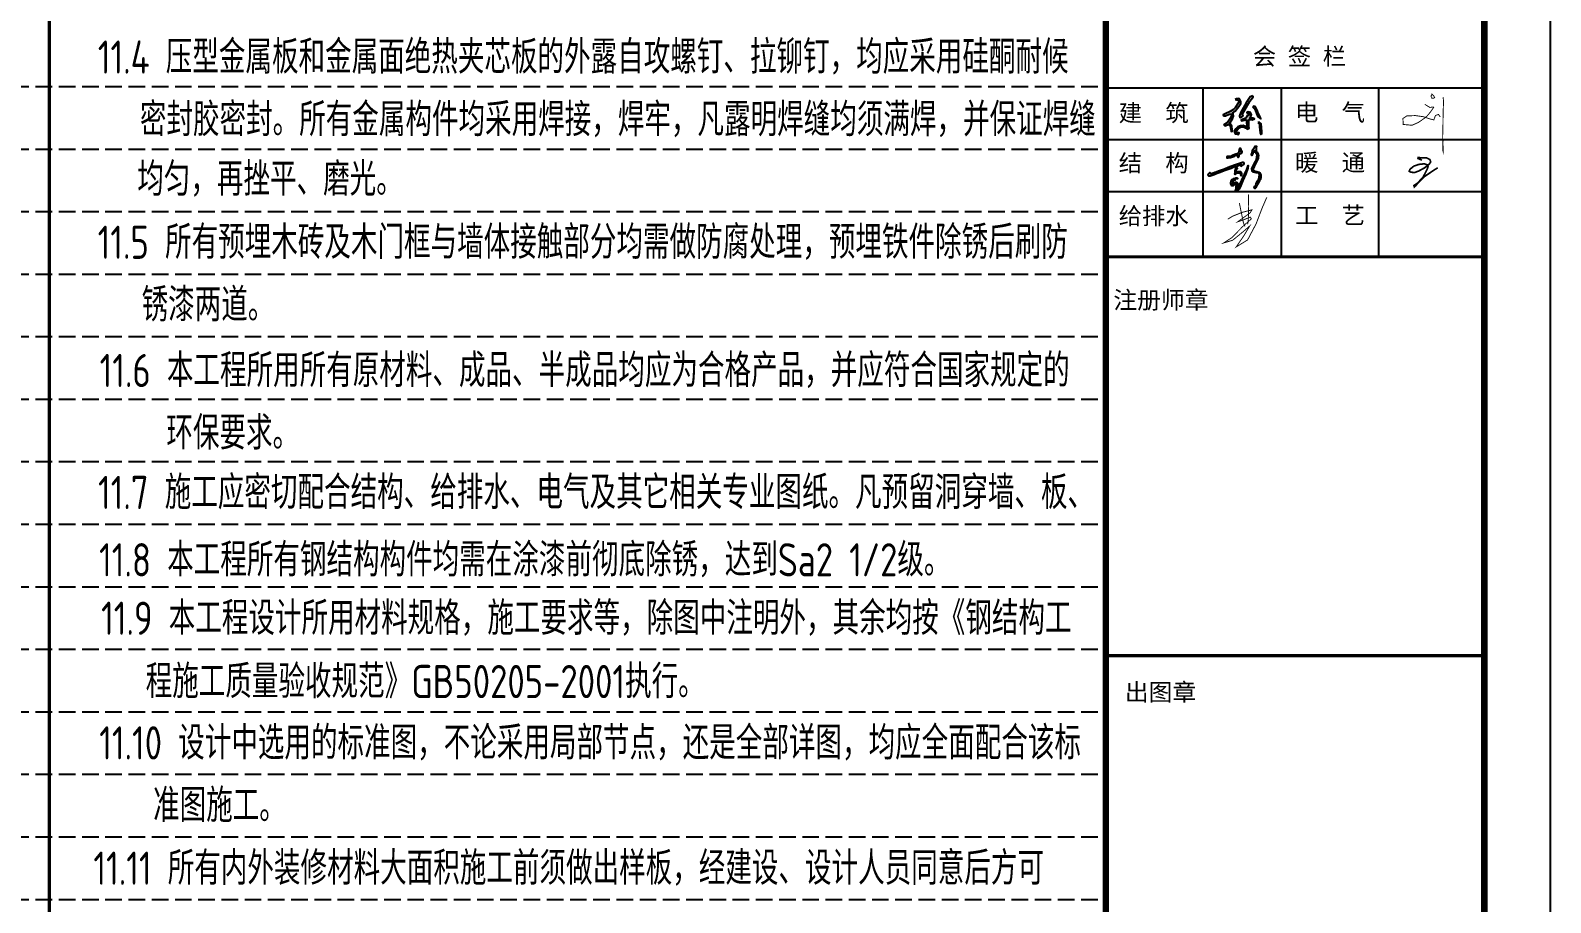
# Model space of a CAD drawing. Extents: x 185245 to 2288779, y -19957 to 815000.
# Drawn here: x 2014398 to 2037298, y 704717 to 717851 of the extents above; entities that cross this region are included whole.
import ezdxf

# ---------------------------------------------------------------- set-up
doc = ezdxf.new("R2010")
doc.units = 0
doc.header["$LTSCALE"] = 1000
doc.header["$MEASUREMENT"] = 0
doc.linetypes.add('DASH', pattern=[0.35, 0.25, -0.1])
for name, color, linetype in [('3T_BAR', 7, 'Continuous'), ('DOTE', 1, 'Continuous'), ('PUB_TITLE', 4, 'Continuous'), ('图框', 4, 'Continuous')]:
    doc.layers.add(name, color=color, linetype=linetype)
doc.styles.add('_HZTXT', font='tssdeng.shx', dxfattribs={"width": 0.7, "bigfont": 'hztxt.shx'})
doc.styles.add('STYLE-黑体', font='simhei.ttf')
doc.styles.add('黑体', font='simhei.ttf')

msp = doc.modelspace()

# ---------------------------------------------------------------- hatches: boundary and pattern name
h = msp.add_hatch(color=256)
h.paths.add_polyline_path([(2032887.1, 716464.8), (2032910.8, 716448), (2032914.6, 716399.9), (2032923, 716309.5), (2032934.4, 716285.4), (2032950.2, 716294.2), (2032950.2, 716324.9), (2032943.6, 716388.3), (2032935.7, 716446.6), (2032909.9, 716467.2)])
h.paths.add_polyline_path([(2032805.8, 716702.7), (2032840.7, 716665), (2032886, 716552.1), (2032933.7, 716518), (2032922.6, 716549.7), (2032897.9, 716596.9), (2032873.3, 716661.8), (2032851.1, 716700.7), (2032823.3, 716711.4)])
h.paths.add_polyline_path([(2032733, 716594.6), (2032748.9, 716599.3), (2032759.2, 716577.9), (2032747.3, 716567.6), (2032732.2, 716570.4), (2032721.9, 716554.5), (2032718.7, 716543.8), (2032705.2, 716530.7), (2032650, 716508.5), (2032638.9, 716502.9), (2032648.8, 716492.2), (2032706, 716502.9), (2032720.3, 716499.7), (2032719.5, 716478.7), (2032722.7, 716401.9), (2032722.3, 716386), (2032704, 716404.2), (2032667.1, 716418.5), (2032626.2, 716413.8), (2032587.6, 716399.9), (2032556.7, 716370.1), (2032534.4, 716339.1), (2032535.2, 716316.9), (2032544.7, 716292.3), (2032557.5, 716292.3), (2032596.8, 716286), (2032607.5, 716307), (2032582.5, 716307), (2032562.6, 716314.5), (2032572.1, 716344.7), (2032595.2, 716377.2), (2032624.2, 716395.5), (2032647.6, 716399.1), (2032671, 716400.3), (2032702.4, 716382.4), (2032729.4, 716366.1), (2032755.6, 716377.6), (2032753.7, 716398.7), (2032750.1, 716467.3), (2032752.5, 716503.1), (2032770.4, 716512), (2032800.6, 716505.7), (2032838.3, 716517.6), (2032812.5, 716527.5), (2032760.5, 716529.1), (2032781.9, 716554.1), (2032790.6, 716584.3), (2032777.5, 716616), (2032743, 716624.3), (2032721.9, 716614)])
h.paths.add_polyline_path([(2032813.1, 716867.2), (2032772.6, 716853), (2032713.9, 716761.5), (2032633.4, 716620.1), (2032612.6, 716566), (2032614.6, 716540.7), (2032651.1, 716555.9), (2032668.5, 716563.1), (2032658.7, 716585.2), (2032658.2, 716597.3), (2032766.6, 716783.8), (2032805, 716833.8), (2032818.9, 716850.5)])
h.paths.add_polyline_path([(2032545.6, 716810.3), (2032586.4, 716802.2), (2032604.8, 716782.7), (2032592.8, 716754.1), (2032544.6, 716687.7), (2032522.3, 716658.5), (2032472.6, 716631.6), (2032403.6, 716597.7), (2032363.9, 716582.5), (2032374.4, 716562.6), (2032401.9, 716562.6), (2032455.7, 716588.9), (2032490.8, 716588.9), (2032501, 716576.3), (2032473.2, 716524.3), (2032430.8, 716466.2), (2032377.6, 716432), (2032390.1, 716414.6), (2032443.8, 716433.6), (2032470, 716421.5), (2032482.9, 716363.6), (2032488.6, 716331), (2032504.3, 716335), (2032498.7, 716354.4), (2032493.8, 716409.2), (2032475.7, 716438.6), (2032462, 716451.5), (2032506, 716519.1), (2032518.9, 716557.8), (2032516, 716593.7), (2032506.4, 716607), (2032543.9, 716635.2), (2032601.2, 716706.4), (2032631.5, 716749.9), (2032631.5, 716782.2), (2032612.1, 716820.5), (2032593.9, 716824.1), (2032566.1, 716820.9)])
msp.add_hatch(color=256).paths.add_polyline_path([(2032828, 715742.5), (2032820, 715757.8), (2032824.7, 715776.4), (2032834.7, 715802.4), (2032847.3, 715835.7), (2032864.7, 715860.9), (2032890.7, 715921.4), (2032894.9, 715944.5), (2032895.4, 715964.3), (2032894.5, 715985.6), (2032886.4, 716006.8), (2032868, 716022.9), (2032864.7, 716033.7), (2032862.4, 716055.4), (2032860.9, 716071), (2032862.8, 716084.2), (2032867.5, 716108.8), (2032860.5, 716110.7), (2032848.2, 716108.3), (2032833.5, 716079.5), (2032819.4, 716063.9), (2032808.5, 716041.3), (2032800.5, 716007.8), (2032792.4, 715984.6), (2032792.4, 715972.8), (2032799.1, 715965.8), (2032800.5, 715975.7), (2032810.9, 716002.1), (2032817.5, 716019.1), (2032827.4, 716038.4), (2032833.2, 716041.3), (2032839.8, 716035.7), (2032853.4, 716012.5), (2032862, 715999.9), (2032876.1, 715988.3), (2032879.7, 715963.5), (2032873.1, 715948.4), (2032868.1, 715902.4), (2032837.4, 715851.3), (2032818.4, 715813.3), (2032796.9, 715773.2), (2032800.5, 715737.8), (2032805.7, 715729.1), (2032816.8, 715715.8), (2032863.7, 715707.1), (2032892.2, 715706), (2032905.5, 715696.1), (2032911.3, 715679.9), (2032909, 715641.6), (2032900.9, 715618.4), (2032893.3, 715602.8), (2032881.7, 715587.1), (2032860.8, 715546.5), (2032855.6, 715515.2), (2032833, 715497.3), (2032835.9, 715482.2), (2032842.9, 715472.3), (2032849.8, 715472.3), (2032857.9, 715486.8), (2032875.4, 715523.9), (2032891.8, 715550.2), (2032914, 715584.3), (2032927.4, 715606.9), (2032934.3, 715643.3), (2032934.3, 715677.4), (2032917.3, 715707.9), (2032903.3, 715716.5), (2032874, 715724.5), (2032858.7, 715725.9), (2032838, 715736.5)])
h = msp.add_hatch(color=256)
h.paths.add_polyline_path([(2032273.1, 715699.6), (2032318.4, 715715.8), (2032397.9, 715744.5), (2032438.4, 715762.4), (2032487.8, 715775.5), (2032515.8, 715790.3), (2032549.8, 715801.7), (2032570.6, 715809.4), (2032607.7, 715822.7), (2032625.7, 715829.8), (2032635.7, 715831.9), (2032637.3, 715821), (2032632.8, 715810.2), (2032641.9, 715807.7), (2032647.4, 715809.8), (2032662.8, 715820.6), (2032671.6, 715832.3), (2032680.8, 715849), (2032672.8, 715863.6), (2032654.5, 715860.7), (2032613.1, 715846), (2032536.3, 715820.2), (2032442.6, 715785.5), (2032383.8, 715762.9), (2032297.2, 715730.9), (2032247.3, 715712.6), (2032240.3, 715714.1), (2032215.7, 715700.7), (2032199.1, 715697), (2032195.5, 715693.7), (2032175.7, 715693.8), (2032174, 715702.7), (2032170.3, 715708.8), (2032159.9, 715705.3), (2032154.5, 715700.1), (2032137.5, 715686.7), (2032134.7, 715678.7), (2032137.3, 715667.9), (2032146.7, 715661.5), (2032169.6, 715661.5), (2032231.2, 715682)])
h.paths.add_polyline_path([(2032610.3, 715988.8), (2032618.6, 715992.8), (2032630, 715996.1), (2032638.2, 716001.8), (2032644.8, 716006), (2032647.2, 716011.9), (2032651.6, 716017.4), (2032652.9, 716029.5), (2032645.7, 716039.4), (2032638.6, 716035.9), (2032631.8, 716028), (2032624.5, 716023.1), (2032620.4, 716031.7), (2032623.9, 716036.7), (2032627.8, 716044.3), (2032632.6, 716053), (2032635.2, 716060.4), (2032635.2, 716067.8), (2032633, 716073), (2032621.5, 716074.3), (2032613.9, 716073.4), (2032611.3, 716069.3), (2032608.7, 716062.1), (2032605.8, 716055.2), (2032604.7, 716044.5), (2032603.2, 716035.8), (2032599.7, 716022.3), (2032598, 716012.8), (2032592.1, 716004.9), (2032584.5, 716002.1), (2032571.7, 715993.4), (2032543.2, 715981.3), (2032518.3, 715972.3), (2032502.8, 715965.3), (2032487.5, 715959.1), (2032461.7, 715953.4), (2032433.1, 715951.4), (2032421.7, 715946.9), (2032423.3, 715935), (2032441.3, 715933), (2032477.2, 715938.7), (2032506, 715948.5), (2032534.8, 715957), (2032552.5, 715966.8), (2032569.9, 715973.3), (2032578.6, 715977), (2032582.4, 715973.2), (2032581.5, 715964.2), (2032583.3, 715952.9), (2032588.3, 715944.6), (2032594.3, 715943.4), (2032602.1, 715946.9), (2032605.2, 715953.7), (2032605.2, 715967.6), (2032605.6, 715980.1)])
h.paths.add_polyline_path([(2032560.5, 715718), (2032559.7, 715730.8), (2032559.4, 715747.9), (2032566.8, 715758.6), (2032579.8, 715771.6), (2032577.8, 715780.8), (2032561.9, 715783.1), (2032551, 715773.9), (2032544.4, 715755.3), (2032539.8, 715739.2), (2032541, 715714.5), (2032539.4, 715701.4), (2032537.4, 715691.1), (2032544.5, 715686.3), (2032553.8, 715686.3), (2032565.3, 715695.3), (2032574, 715704.6), (2032589.1, 715708.4), (2032610.2, 715709), (2032617.9, 715706.8), (2032626.9, 715701.7), (2032630.7, 715690.1), (2032627.9, 715677.7), (2032630.7, 715665.8), (2032637.2, 715664.8), (2032645.2, 715670), (2032648.7, 715690.8), (2032643.9, 715713.5), (2032629.5, 715722.2), (2032604.5, 715721.9), (2032574, 715720.6)], flags=17)
h.paths.add_polyline_path([(2032550.3, 715611.8), (2032559.8, 715614.5), (2032582.2, 715617.3), (2032582.7, 715628.7), (2032573.2, 715631.7), (2032555.6, 715632), (2032547.8, 715628.7), (2032534.9, 715622.3), (2032523.7, 715619), (2032520.4, 715609.6), (2032524.2, 715597.1), (2032530.1, 715590.6), (2032539.4, 715591.4), (2032541.9, 715598.9)], flags=17)
h.paths.add_polyline_path([(2032506, 715548.8), (2032511.8, 715565.8), (2032511.8, 715588.5), (2032509.1, 715604.2), (2032497.1, 715607.7), (2032490.4, 715600.6), (2032487.7, 715582.3), (2032482.8, 715560.9), (2032482.8, 715539.4), (2032490.2, 715519), (2032495.1, 715512.2), (2032512.3, 715513.4), (2032524.6, 715519), (2032534.5, 715532.5), (2032544.3, 715539.3), (2032551.7, 715544.8), (2032560.3, 715552.2), (2032570.8, 715542.3), (2032568.9, 715519.6), (2032562.8, 715504.2), (2032561.6, 715477.2), (2032556, 715452.6), (2032551.7, 715436.6), (2032556.6, 715423.7), (2032569.6, 715422.5), (2032583.7, 715434.8), (2032607.1, 715463), (2032631.7, 715518.4), (2032664, 715589.1), (2032709.3, 715693.7), (2032737.3, 715774.6), (2032742.1, 715819.2), (2032720.5, 715756.4), (2032685, 715681.4), (2032660.1, 715632.8), (2032627.2, 715553.1), (2032609.7, 715524.3), (2032588.4, 715479.9), (2032575.4, 715458.6), (2032576.6, 715477.9), (2032581.3, 715507.4), (2032587.2, 715527.9), (2032585.2, 715543.6), (2032577.4, 715560.9), (2032567.2, 715567.6), (2032555.6, 715565.8), (2032538.2, 715554.2), (2032530.1, 715542.6), (2032518.5, 715528.3), (2032507.3, 715531.4)])

# ---------------------------------------------------------------- linework, layer by layer
at = {"elevation": 0}
for points in [[(2032545.6, 716810.3), (2032586.4, 716802.2), (2032604.8, 716782.7), (2032592.8, 716754.1), (2032544.6, 716687.7), (2032522.3, 716658.5), (2032472.6, 716631.6), (2032403.6, 716597.7), (2032363.9, 716582.5), (2032374.4, 716562.6), (2032401.9, 716562.6), (2032455.7, 716588.9), (2032490.8, 716588.9), (2032501, 716576.3), (2032473.2, 716524.3), (2032430.8, 716466.2), (2032377.6, 716432), (2032390.1, 716414.6), (2032443.8, 716433.6), (2032470, 716421.5), (2032482.9, 716363.6), (2032488.6, 716331), (2032504.3, 716335), (2032498.7, 716354.4), (2032493.8, 716409.2), (2032475.7, 716438.6), (2032462, 716451.5), (2032506, 716519.1), (2032518.9, 716557.8), (2032516, 716593.7), (2032506.4, 716607), (2032543.9, 716635.2), (2032601.2, 716706.4), (2032631.5, 716749.9), (2032631.5, 716782.2), (2032612.1, 716820.5), (2032593.9, 716824.1), (2032566.1, 716820.9), (2032545.6, 716810.3)], [(2032813.1, 716867.2), (2032772.6, 716853), (2032713.9, 716761.5), (2032633.4, 716620.1), (2032612.6, 716566), (2032614.6, 716540.7), (2032651.1, 716555.9), (2032668.5, 716563.1), (2032658.7, 716585.2), (2032658.2, 716597.3), (2032766.6, 716783.8), (2032805, 716833.8), (2032818.9, 716850.5), (2032813.1, 716867.2)], [(2032733, 716594.6), (2032748.9, 716599.3), (2032748.9, 716599.3), (2032759.2, 716577.9), (2032747.3, 716567.6), (2032732.2, 716570.4), (2032721.9, 716554.5), (2032718.7, 716543.8), (2032705.2, 716530.7), (2032650, 716508.5), (2032638.9, 716502.9), (2032648.8, 716492.2), (2032648.8, 716492.2), (2032706, 716502.9), (2032720.3, 716499.7), (2032719.5, 716478.7), (2032722.7, 716401.9), (2032722.3, 716386), (2032704, 716404.2), (2032667.1, 716418.5), (2032626.2, 716413.8), (2032587.6, 716399.9), (2032556.7, 716370.1), (2032534.4, 716339.1), (2032535.2, 716316.9), (2032544.7, 716292.3), (2032557.5, 716292.3), (2032596.8, 716286), (2032607.5, 716307), (2032582.5, 716307), (2032562.6, 716314.5), (2032572.1, 716344.7), (2032595.2, 716377.2), (2032624.2, 716395.5), (2032647.6, 716399.1), (2032671, 716400.3), (2032702.4, 716382.4), (2032729.4, 716366.1), (2032755.6, 716377.6), (2032753.7, 716398.7), (2032750.1, 716467.3), (2032752.5, 716503.1), (2032770.4, 716512), (2032800.6, 716505.7), (2032838.3, 716517.6), (2032812.5, 716527.5), (2032760.5, 716529.1), (2032781.9, 716554.1), (2032790.6, 716584.3), (2032777.5, 716616), (2032743, 716624.3), (2032721.9, 716614), (2032733, 716594.6)], [(2032805.8, 716702.7), (2032840.7, 716665), (2032886, 716552.1), (2032933.7, 716518), (2032922.6, 716549.7), (2032897.9, 716596.9), (2032873.3, 716661.8), (2032851.1, 716700.7), (2032823.3, 716711.4), (2032805.8, 716702.7)], [(2032887.1, 716464.8), (2032910.8, 716448), (2032914.6, 716399.9), (2032923, 716309.5), (2032934.4, 716285.4), (2032950.2, 716294.2), (2032950.2, 716324.9), (2032943.6, 716388.3), (2032935.7, 716446.6), (2032909.9, 716467.2), (2032887.1, 716464.8)], [(2032550.3, 715611.8), (2032541.9, 715598.9), (2032539.4, 715591.4), (2032530.1, 715590.6), (2032524.2, 715597.1), (2032520.4, 715609.6), (2032523.7, 715619), (2032534.9, 715622.3), (2032547.8, 715628.7), (2032555.6, 715632), (2032573.2, 715631.7), (2032582.7, 715628.7), (2032582.2, 715617.3), (2032559.8, 715614.5), (2032550.3, 715611.8), (2032550.3, 715611.8)]]:
    msp.add_lwpolyline(points, dxfattribs=at)
for points, const_width in [([(2035504.3, 716898.5), (2035537.5, 716867.4), (2035552.6, 716838.5), (2035529, 716828.8), (2035503.2, 716834.2), (2035497.8, 716864.2), (2035509.6, 716886.7)], 13.7), ([(2035679.1, 716845.7), (2035685.6, 716780.3), (2035680.2, 716646.2), (2035678.1, 716550.8), (2035675.1, 716323), (2035672.1, 716265), (2035672.8, 716181.4), (2035680.4, 716079.7), (2035680.4, 716021), (2035675.8, 716037.6), (2035675.1, 716154.3), (2035681.9, 716221.3)], 13.7), ([(2035404.4, 716737.4), (2035479.6, 716691.3), (2035526.8, 716698.8), (2035536.4, 716691.3), (2035493.5, 716630.2), (2035443.1, 716568), (2035394.8, 716526.2), (2035304.7, 716465), (2035211.3, 716423.2), (2035078.3, 716435), (2035072.9, 716525.1), (2035131.9, 716563.7), (2035260.7, 716569), (2035380.8, 716551.9), (2035483.9, 716517.6), (2035538.6, 716503.6), (2035559, 716558.3), (2035568.6, 716572.3), (2035609.4, 716586.2), (2035636.2, 716547.6)], 13.7), ([(2035359.7, 715897.2), (2035300.5, 715922.9), (2035301.4, 715935.8), (2035332.2, 715934.9), (2035432.5, 715930.6), (2035478.8, 715907.5), (2035492.5, 715870.7), (2035464.2, 715831.3), (2035399.1, 715781.6), (2035314.2, 715735.3), (2035254.2, 715713), (2035195.9, 715714.8), (2035167.6, 715731), (2035180.5, 715761), (2035236.2, 715806.4), (2035309.9, 715833), (2035392.2, 715842.4), (2035439.4, 715828.7), (2035452.2, 715801.3), (2035441.9, 715769.6), (2035411.9, 715707), (2035373.4, 715636.8), (2035310.8, 715570), (2035266.2, 715511.7), (2035245.6, 715493.7), (2035238.8, 715516), (2035310.8, 715564), (2035388.8, 715644.5), (2035551.7, 715754.2), (2035597.5, 715782.3)], 25.5), ([(2032434.8, 715009), (2032508.1, 715053.7), (2032653.6, 715112.1), (2032799, 715149.4), (2032771.7, 715103.4), (2032585.2, 714969.3), (2032653.6, 714991.6), (2032774.1, 715040.1), (2032790.3, 715014), (2032662.3, 714899.7), (2032494.5, 714729.5), (2032373.9, 714651.3), (2032508.1, 714691), (2032679.7, 714831.4), (2032765.4, 714905.9), (2032678.4, 714760.6), (2032561.6, 714590.4), (2032733.1, 714696), (2032862.4, 714939.5), (2032950.6, 715171.7), (2033022.7, 715338.2)], 13.7), ([(2032610.1, 715250.1), (2032667.2, 714969.3), (2032683.4, 714915.9), (2032695.8, 714898.5)], 13.7), ([(2032746.8, 715380.4), (2032749.3, 715197.8), (2032745.5, 715048.8), (2032743.1, 714975.5), (2032733.1, 714933.2)], 13.7)]:
    msp.add_lwpolyline(points, dxfattribs=dict(at, const_width=const_width))
for points in [[(2032827.4, 716038.4), (2032817.5, 716019.1), (2032810.9, 716002.1), (2032800.5, 715975.7), (2032799.1, 715965.8), (2032792.4, 715972.8), (2032792.4, 715984.6), (2032800.5, 716007.8), (2032808.5, 716041.3), (2032819.4, 716063.9), (2032833.5, 716079.5), (2032848.2, 716108.3), (2032860.5, 716110.7), (2032867.5, 716108.8), (2032862.8, 716084.2), (2032860.9, 716071), (2032862.4, 716055.4), (2032864.7, 716033.7), (2032868, 716022.9), (2032886.4, 716006.8), (2032894.5, 715985.6), (2032895.4, 715964.3), (2032894.9, 715944.5), (2032890.7, 715921.4), (2032864.7, 715860.9), (2032847.3, 715835.7), (2032834.7, 715802.4), (2032824.7, 715776.4), (2032820, 715757.8), (2032828, 715742.5), (2032838, 715736.5), (2032858.7, 715725.9), (2032874, 715724.5), (2032903.3, 715716.5), (2032917.3, 715707.9), (2032934.3, 715677.4), (2032934.3, 715643.3), (2032927.4, 715606.9), (2032914, 715584.3), (2032891.8, 715550.2), (2032875.4, 715523.9), (2032857.9, 715486.8), (2032849.8, 715472.3), (2032842.9, 715472.3), (2032835.9, 715482.2), (2032833, 715497.3), (2032855.6, 715515.2), (2032860.8, 715546.5), (2032881.7, 715587.1), (2032893.3, 715602.8), (2032900.9, 715618.4), (2032909, 715641.6), (2032911.3, 715679.9), (2032905.5, 715696.1), (2032892.2, 715706), (2032863.7, 715707.1), (2032816.8, 715715.8), (2032805.7, 715729.1), (2032800.5, 715737.8), (2032796.9, 715773.2), (2032818.4, 715813.3), (2032837.4, 715851.3), (2032868.1, 715902.4), (2032873.1, 715948.4), (2032879.7, 715963.5), (2032876.1, 715988.3), (2032862, 715999.9), (2032853.4, 716012.5), (2032839.8, 716035.7), (2032833.2, 716041.3), (2032827.4, 716038.4)], [(2032487.5, 715959.1), (2032461.7, 715953.4), (2032433.1, 715951.4), (2032421.7, 715946.9), (2032423.3, 715935), (2032441.3, 715933), (2032477.2, 715938.7), (2032506, 715948.5), (2032534.8, 715957), (2032552.5, 715966.8), (2032569.9, 715973.3), (2032578.6, 715977), (2032578.6, 715977), (2032582.4, 715973.2), (2032581.5, 715964.2), (2032583.3, 715952.9), (2032588.3, 715944.6), (2032594.3, 715943.4), (2032602.1, 715946.9), (2032605.2, 715953.7), (2032605.2, 715967.6), (2032605.6, 715980.1), (2032610.3, 715988.8), (2032618.6, 715992.8), (2032630, 715996.1), (2032638.2, 716001.8), (2032644.8, 716006), (2032647.2, 716011.9), (2032651.6, 716017.4), (2032652.9, 716029.5), (2032645.7, 716039.4), (2032638.6, 716035.9), (2032631.8, 716028), (2032624.5, 716023.1), (2032624.5, 716023.1), (2032624.5, 716023.1), (2032620.4, 716031.7), (2032623.9, 716036.7), (2032627.8, 716044.3), (2032632.6, 716053), (2032635.2, 716060.4), (2032635.2, 716067.8), (2032633, 716073), (2032621.5, 716074.3), (2032613.9, 716073.4), (2032611.3, 716069.3), (2032608.7, 716062.1), (2032605.8, 716055.2), (2032604.7, 716044.5), (2032603.2, 716035.8), (2032599.7, 716022.3), (2032598, 716012.8), (2032592.1, 716004.9), (2032584.5, 716002.1), (2032571.7, 715993.4), (2032543.2, 715981.3), (2032518.3, 715972.3), (2032502.8, 715965.3), (2032487.5, 715959.1)], [(2032240.3, 715714.1), (2032215.7, 715700.7), (2032199.1, 715697), (2032195.5, 715693.7), (2032175.7, 715693.8), (2032174, 715702.7), (2032170.3, 715708.8), (2032159.9, 715705.3), (2032154.5, 715700.1), (2032137.5, 715686.7), (2032134.7, 715678.7), (2032137.3, 715667.9), (2032146.7, 715661.5), (2032169.6, 715661.5), (2032231.2, 715682), (2032273.1, 715699.6), (2032318.4, 715715.8), (2032397.9, 715744.5), (2032438.4, 715762.4), (2032487.8, 715775.5), (2032515.8, 715790.3), (2032549.8, 715801.7), (2032570.6, 715809.4), (2032607.7, 715822.7), (2032625.7, 715829.8), (2032635.7, 715831.9), (2032637.3, 715821), (2032632.8, 715810.2), (2032641.9, 715807.7), (2032647.4, 715809.8), (2032662.8, 715820.6), (2032671.6, 715832.3), (2032680.8, 715849), (2032672.8, 715863.6), (2032654.5, 715860.7), (2032613.1, 715846), (2032536.3, 715820.2), (2032442.6, 715785.5), (2032383.8, 715762.9), (2032297.2, 715730.9), (2032247.3, 715712.6), (2032240.3, 715714.1)], [(2032482.8, 715539.4), (2032482.8, 715560.9), (2032487.7, 715582.3), (2032490.4, 715600.6), (2032497.1, 715607.7), (2032509.1, 715604.2), (2032511.8, 715588.5), (2032511.8, 715565.8), (2032506, 715548.8), (2032507.3, 715531.4), (2032518.5, 715528.3), (2032530.1, 715542.6), (2032538.2, 715554.2), (2032555.6, 715565.8), (2032567.2, 715567.6), (2032577.4, 715560.9), (2032585.2, 715543.6), (2032587.2, 715527.9), (2032581.3, 715507.4), (2032576.6, 715477.9), (2032575.4, 715458.6), (2032588.4, 715479.9), (2032609.7, 715524.3), (2032627.2, 715553.1), (2032660.1, 715632.8), (2032685, 715681.4), (2032720.5, 715756.4), (2032742.1, 715819.2), (2032737.3, 715774.6), (2032709.3, 715693.7), (2032664, 715589.1), (2032631.7, 715518.4), (2032607.1, 715463), (2032583.7, 715434.8), (2032569.6, 715422.5), (2032556.6, 715423.7), (2032551.7, 715436.6), (2032556, 715452.6), (2032561.6, 715477.2), (2032562.8, 715504.2), (2032568.9, 715519.6), (2032568.9, 715519.6), (2032570.8, 715542.3), (2032560.3, 715552.2), (2032551.7, 715544.8), (2032544.3, 715539.3), (2032534.5, 715532.5), (2032524.6, 715519), (2032512.3, 715513.4), (2032495.1, 715512.2), (2032490.2, 715519), (2032482.8, 715539.4)], [(2032559.7, 715730.8), (2032559.4, 715747.9), (2032566.8, 715758.6), (2032579.8, 715771.6), (2032577.8, 715780.8), (2032561.9, 715783.1), (2032551, 715773.9), (2032544.4, 715755.3), (2032539.8, 715739.2), (2032541, 715714.5), (2032539.4, 715701.4), (2032537.4, 715691.1), (2032544.5, 715686.3), (2032553.8, 715686.3), (2032565.3, 715695.3), (2032574, 715704.6), (2032589.1, 715708.4), (2032610.2, 715709), (2032617.9, 715706.8), (2032626.9, 715701.7), (2032630.7, 715690.1), (2032627.9, 715677.7), (2032630.7, 715665.8), (2032637.2, 715664.8), (2032645.2, 715670), (2032648.7, 715690.8), (2032643.9, 715713.5), (2032629.5, 715722.2), (2032604.5, 715721.9), (2032574, 715720.6), (2032560.5, 715718), (2032559.7, 715730.8)]]:
    msp.add_lwpolyline(points, close=True, dxfattribs=at)
at = {"layer": '3T_BAR', "const_width": 50, "elevation": 0}
msp.add_lwpolyline([(2014682.8, 694408.1), (2014682.8, 730189.9)], dxfattribs=at)
at = {"layer": 'DOTE', "color": 251, "linetype": 'DASH'}
for p, q in [((1965476.2, 717007.1, 0), (2030598, 717007.1, 0)), ((1965476.2, 716065.5, 0), (2030598, 716065.5, 0)), ((1965476.2, 715123.9, 0), (2030598, 715123.9, 0)), ((1965476.2, 714182.3, 0), (2030598, 714182.3, 0)), ((1965476.2, 713240.6, 0), (2030598, 713240.6, 0)), ((1965476.2, 712299, 0), (2030598, 712299, 0)), ((1965476.2, 711357.4, 0), (2030598, 711357.4, 0)), ((1965476.2, 710415.8, 0), (2030598, 710415.8, 0)), ((1965476.2, 709474.1, 0), (2030598, 709474.1, 0)), ((1965476.2, 708532.5, 0), (2030598, 708532.5, 0)), ((1965476.2, 707590.9, 0), (2030598, 707590.9, 0)), ((1965476.2, 706649.2, 0), (2030598, 706649.2, 0)), ((1965476.2, 705707.6, 0), (2030598, 705707.6, 0)), ((1965476.2, 704766, 0), (2030598, 704766, 0))]:
    msp.add_line(p, q, dxfattribs=at)
at = {"layer": 'PUB_TITLE', "elevation": 0}
msp.add_lwpolyline([(1962998, 692352.3), (2037298, 692352.3), (2037298, 734352.3), (1962998, 734352.3)], close=True, dxfattribs=at)
at = {"layer": 'PUB_TITLE', "const_width": 100, "elevation": 0}
msp.add_lwpolyline([(1965498, 693352.3), (2036298, 693352.3), (2036298, 733352.3), (1965498, 733352.3)], close=True, dxfattribs=at)
at = {"layer": '图框', "color": 4}
msp.add_line((2030598, 733352.3, 0), (2030598, 693352.3, 0), dxfattribs=at)
at = {"layer": '图框', "color": 0}
for p, q in [((2030598, 716987.4, 0), (2036276, 716987.4, 0)), ((2030598, 716206.6, 0), (2036276, 716206.6, 0)), ((2030598, 715425.7, 0), (2036276, 715425.7, 0)), ((2030598, 714441.7, 0), (2036298, 714441.7, 0))]:
    msp.add_line(p, q, dxfattribs=at)
at = {"layer": '图框', "color": 4, "const_width": 98.6, "elevation": 0}
msp.add_lwpolyline([(2030598, 733352.3), (2030598, 693352.3)], dxfattribs=at)
msp.add_lwpolyline([(2030598, 733352.3), (2036298, 733352.3), (2036298, 693352.3), (2030598, 693352.3)], close=True, dxfattribs=at)
at = {"layer": '图框', "color": 0, "elevation": 0}
for points in [[(2032062.2, 714441.7), (2032062.2, 716987.4)], [(2033245.6, 714441.7), (2033245.6, 716987.4)], [(2034709.7, 714441.7), (2034709.7, 716987.4)]]:
    msp.add_lwpolyline(points, dxfattribs=at)
for points, const_width in [([(2030598, 714441.7), (2036298, 714441.7)], 40.3), ([(2030598, 708434.7), (2036298, 708434.7)], 50)]:
    msp.add_lwpolyline(points, dxfattribs=dict(at, const_width=const_width))

# ---------------------------------------------------------------- texts
at = {"style": '_HZTXT', "width": 0.8}
for s, p in [('11.4 压型金属板和金属面绝热夹芯板的外露自攻螺钉、拉铆钉，均应采用硅酮耐候', (2015412.8, 717200.5, 0)), ('密封胶密封。所有金属构件均采用焊接，焊牢，凡露明焊缝均须满焊，并保证焊缝', (2016046.7, 716258.8, 0)), ('均匀，再挫平、磨光。', (2016007.4, 715362, 0)), ('11.5 所有预埋木砖及木门框与墙体接触部分均需做防腐处理，预埋铁件除锈后刷防', (2015410.7, 714411.5, 0)), ('锈漆两道。', (2016072.8, 713469.9, 0)), ('11.6 本工程所用所有原材料、成品、半成品均应为合格产品，并应符合国家规定的', (2015440, 712480.7, 0)), ('环保要求。', (2016445.6, 711539.1, 0)), ('11.7 施工应密切配合结构、给排水、电气及其它相关专业图纸。凡预留洞穿墙、板、 ', (2015416.4, 710644, 0)), ('11.8 本工程所有钢结构构件均需在涂漆前彻底除锈，达到Sa2 1/2级。', (2015432.3, 709629, 0)), ('11.9 本工程设计所用材料规格，施工要求等，除图中注明外，其余均按《钢结构工', (2015462.8, 708749.3, 0)), ('程施工质量验收规范》GB50205-2001执行。', (2016133.9, 707795.9, 0)), ('11.10 设计中选用的标准图，不论采用局部节点，还是全部详图，均应全面配合该标', (2015434.2, 706871.9, 0)), ('准图施工。', (2016245.6, 705930.3, 0)), ('11.11 所有内外装修材料大面积施工前须做出样板，经建设、设计人员同意后方可', (2015347.2, 704985.3, 0))]:
    msp.add_text(s, height=500, dxfattribs=at).set_placement(p)
at = {"layer": '图框', "color": 0, "style": 'STYLE-黑体'}
for s, p in [('会 签 栏', (2032811.7, 717331.4, 0)), ('建  筑', (2030792.1, 716479.8, 0)), ('电  气', (2033448.6, 716488.3, 0)), ('结  构', (2030792.1, 715725.8, 0)), ('暖  通', (2033448.6, 715734.2, 0)), ('给排水', (2030792.1, 714929.2, 0)), ('工  艺', (2033448.6, 714937.7, 0))]:
    msp.add_text(s, height=257.69, dxfattribs=at).set_placement(p)
at = {"layer": '图框', "color": 4, "style": '黑体'}
for s, p in [('注册师章', (2030710.7, 713661.1, 0)), ('出图章', (2030884, 707754.3, 0))]:
    msp.add_text(s, height=262.94, dxfattribs=at).set_placement(p)

doc.saveas('drawing.dxf')
